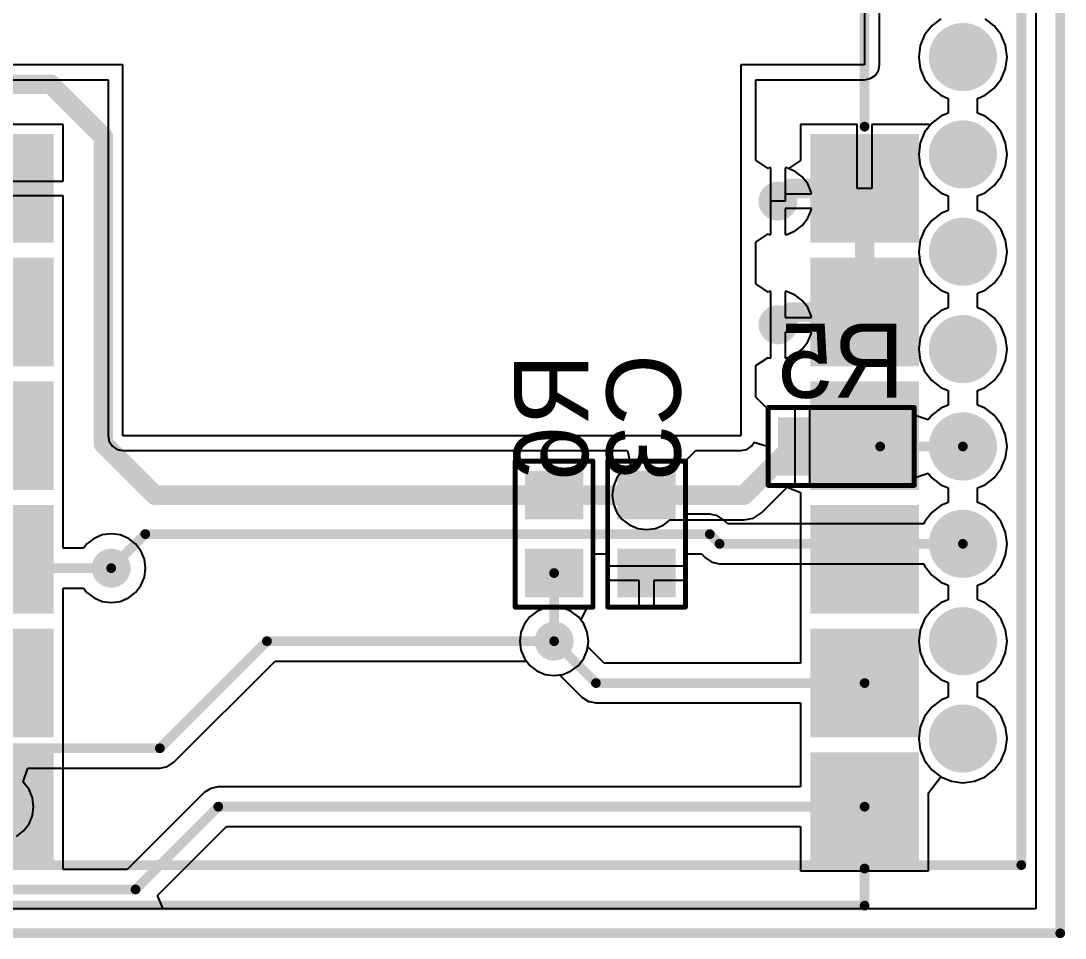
# Model space of a CAD drawing. Extents: x 30.6 to 80.8, y 30 to 60.2.
# Drawn here: x 59.34 to 80.8, y 30 to 48.84 of the extents above; entities that cross this region are included whole.
import ezdxf

# ---------------------------------------------------------------- set-up
doc = ezdxf.new("R2010")
doc.units = 0
doc.layers.get('0').update_dxf_attribs({"linetype": 'CONTINUOUS'})
for name, color, linetype in [('BOTTOMLAYER', 5, 'CONTINUOUS'), ('BOTTOMOVERLAY', 54, 'CONTINUOUS'), ('BOTTOMPASTE', 16, 'CONTINUOUS'), ('BOTTOMSOLDER', 6, 'CONTINUOUS'), ('KEEPOUTLAYER', 6, 'CONTINUOUS'), ('MULTILAYER', 9, 'CONTINUOUS'), ('PADHOLELAYER', 156, 'CONTINUOUS'), ('TOPLAYER', 1, 'CONTINUOUS'), ('TOPOVERLAY', 2, 'CONTINUOUS'), ('TOPPASTE', 8, 'CONTINUOUS'), ('TOPSOLDER', 216, 'CONTINUOUS'), ('VIAHOLELAYER', 16, 'CONTINUOUS')]:
    doc.layers.add(name, color=color, linetype=linetype)

# ---------------------------------------------------------------- blocks, each defined once
blk = doc.blocks.new('XB__________10')
at = {"layer": 'BOTTOMLAYER', "const_width": 0.599999}
for points in [[(21.7, -4, 1), (22.299999, -4, 1)], [(21.7, -6.000001, 1), (22.299999, -6.000001, 1)], [(21.7, -7.999999, 1), (22.299999, -7.999999, 1)], [(21.7, -10, 1), (22.299999, -10, 1)], [(21.7, -11.999999, 1), (22.299999, -11.999999, 1)], [(21.7, -14, 1), (22.299999, -14, 1)], [(21.7, -16.000001, 1), (22.299999, -16.000001, 1)], [(21.7, -18, 1), (22.299999, -18, 1)]]:
    blk.add_lwpolyline(points, format="xyb", close=True, dxfattribs=at)
at = {"layer": 'BOTTOMSOLDER', "const_width": 0.699999}
for points in [[(21.65, -4, 1), (22.349998, -4, 1)], [(21.65, -6.000001, 1), (22.349998, -6.000001, 1)], [(21.65, -7.999999, 1), (22.349998, -7.999999, 1)], [(21.65, -10, 1), (22.349998, -10, 1)], [(21.65, -11.999999, 1), (22.349998, -11.999999, 1)], [(21.65, -14, 1), (22.349998, -14, 1)], [(21.65, -16.000001, 1), (22.349998, -16.000001, 1)], [(21.65, -18, 1), (22.349998, -18, 1)]]:
    blk.add_lwpolyline(points, format="xyb", close=True, dxfattribs=at)
at = {"layer": 'MULTILAYER', "const_width": 0.599999}
for points in [[(21.7, -4, 1), (22.299999, -4, 1)], [(21.7, -6.000001, 1), (22.299999, -6.000001, 1)], [(21.7, -7.999999, 1), (22.299999, -7.999999, 1)], [(21.7, -10, 1), (22.299999, -10, 1)], [(21.7, -11.999999, 1), (22.299999, -11.999999, 1)], [(21.7, -14, 1), (22.299999, -14, 1)], [(21.7, -16.000001, 1), (22.299999, -16.000001, 1)], [(21.7, -18, 1), (22.299999, -18, 1)]]:
    blk.add_lwpolyline(points, format="xyb", close=True, dxfattribs=at)
at = {"layer": 'PADHOLELAYER', "const_width": 0.349999}
for points in [[(21.824998, -4, 1), (22.175, -4, 1)], [(21.824998, -6.000001, 1), (22.175, -6.000001, 1)], [(21.824998, -7.999999, 1), (22.175, -7.999999, 1)], [(21.824998, -10, 1), (22.175, -10, 1)], [(21.824998, -11.999999, 1), (22.175, -11.999999, 1)], [(21.824998, -14, 1), (22.175, -14, 1)], [(21.824998, -16.000001, 1), (22.175, -16.000001, 1)], [(21.824998, -18, 1), (22.175, -18, 1)]]:
    blk.add_lwpolyline(points, format="xyb", close=True, dxfattribs=at)
at = {"layer": 'TOPLAYER', "const_width": 0.599999}
for points in [[(21.7, -4, 1), (22.299999, -4, 1)], [(21.7, -6.000001, 1), (22.299999, -6.000001, 1)], [(21.7, -7.999999, 1), (22.299999, -7.999999, 1)], [(21.7, -10, 1), (22.299999, -10, 1)], [(21.7, -11.999999, 1), (22.299999, -11.999999, 1)], [(21.7, -14, 1), (22.299999, -14, 1)], [(21.7, -16.000001, 1), (22.299999, -16.000001, 1)], [(21.7, -18, 1), (22.299999, -18, 1)]]:
    blk.add_lwpolyline(points, format="xyb", close=True, dxfattribs=at)
at = {"layer": 'TOPOVERLAY', "const_width": 0.2}
for points in [[(23.199999, -20.599999), (23.199999, 1.000001)], [(-1.2, -20.599999), (23.199999, -20.599999)]]:
    blk.add_lwpolyline(points, dxfattribs=at)
at = {"layer": 'TOPOVERLAY', "const_width": 0.1}
blk.add_lwpolyline([(23.149999, -20.599999, 1), (23.249999, -20.599999, 1)], format="xyb", close=True, dxfattribs=at)
blk.add_lwpolyline([(23.149999, -20.599999, 1), (23.249999, -20.599999, 1)], format="xyb", close=True, dxfattribs=at)
at = {"layer": 'TOPSOLDER', "const_width": 0.699999}
for points in [[(21.65, -4, 1), (22.349998, -4, 1)], [(21.65, -6.000001, 1), (22.349998, -6.000001, 1)], [(21.65, -7.999999, 1), (22.349998, -7.999999, 1)], [(21.65, -10, 1), (22.349998, -10, 1)], [(21.65, -11.999999, 1), (22.349998, -11.999999, 1)], [(21.65, -14, 1), (22.349998, -14, 1)], [(21.65, -16.000001, 1), (22.349998, -16.000001, 1)], [(21.65, -18, 1), (22.349998, -18, 1)]]:
    blk.add_lwpolyline(points, format="xyb", close=True, dxfattribs=at)
blk = doc.blocks.new('R0603_B_11')
at = {"layer": 'BOTTOMLAYER'}
for points in [[(-0.399999, 0.499999), (-0.399999, -0.499999), (0.399999, 0.499999), (0.399999, -0.499999)], [(1.200003, 0.499999), (1.200003, -0.499999), (2.000001, 0.499999), (2.000001, -0.499999)]]:
    blk.add_solid(points, dxfattribs=at)
at = {"layer": 'BOTTOMOVERLAY', "const_width": 0.1}
for points in [[(-0.700001, 0.800001), (-0.700001, -0.800001)], [(-0.700001, 0.800001), (2.3, 0.800001)], [(2.3, 0.800001), (2.3, -0.800001)], [(-0.700001, -0.800001), (2.3, -0.800001)]]:
    blk.add_lwpolyline(points, dxfattribs=at)
at = {"layer": 'BOTTOMOVERLAY', "const_width": 0.05}
for points in [[(-0.725, 0.800001, 1), (-0.675002, 0.800001, 1)], [(-0.725, 0.800001, 1), (-0.675002, 0.800001, 1)], [(2.275002, 0.800001, 1), (2.324999, 0.800001, 1)], [(2.275002, 0.800001, 1), (2.324999, 0.800001, 1)], [(-0.725, -0.800001, 1), (-0.675002, -0.800001, 1)], [(-0.725, -0.800001, 1), (-0.675002, -0.800001, 1)], [(2.275002, -0.800001, 1), (2.324999, -0.800001, 1)], [(2.275002, -0.800001, 1), (2.324999, -0.800001, 1)]]:
    blk.add_lwpolyline(points, format="xyb", close=True, dxfattribs=at)
at = {"layer": 'BOTTOMPASTE'}
for points in [[(-0.399999, 0.499999), (-0.399999, -0.499999), (0.399999, 0.499999), (0.399999, -0.499999)], [(1.200003, 0.499999), (1.200003, -0.499999), (2.000001, 0.499999), (2.000001, -0.499999)]]:
    blk.add_solid(points, dxfattribs=at)
at = {"layer": 'BOTTOMSOLDER'}
for points in [[(-0.499999, 0.599999), (-0.499999, -0.599999), (0.499999, 0.599999), (0.499999, -0.599999)], [(1.100003, 0.599999), (1.100003, -0.599999), (2.100001, 0.599999), (2.100001, -0.599999)]]:
    blk.add_solid(points, dxfattribs=at)
blk = doc.blocks.new('R0603_B_12')
at = {"layer": 'BOTTOMLAYER'}
for points in [[(-0.399999, 0.499999), (-0.399999, -0.499999), (0.399999, 0.499999), (0.399999, -0.499999)], [(1.200003, 0.499999), (1.200003, -0.499999), (2.000001, 0.499999), (2.000001, -0.499999)]]:
    blk.add_solid(points, dxfattribs=at)
at = {"layer": 'BOTTOMOVERLAY', "const_width": 0.1}
for points in [[(-0.700001, -0.800001), (-0.700001, 0.800001)], [(-0.700001, 0.800001), (2.3, 0.800001)], [(2.3, -0.800001), (2.3, 0.800001)], [(-0.700001, -0.800001), (2.3, -0.800001)]]:
    blk.add_lwpolyline(points, dxfattribs=at)
at = {"layer": 'BOTTOMOVERLAY', "const_width": 0.05}
for points in [[(-0.725, 0.800001, 1), (-0.675002, 0.800001, 1)], [(-0.725, 0.800001, 1), (-0.675002, 0.800001, 1)], [(2.275002, 0.800001, 1), (2.324999, 0.800001, 1)], [(2.275002, 0.800001, 1), (2.324999, 0.800001, 1)], [(-0.725, -0.800001, 1), (-0.675002, -0.800001, 1)], [(-0.725, -0.800001, 1), (-0.675002, -0.800001, 1)], [(2.275002, -0.800001, 1), (2.324999, -0.800001, 1)], [(2.275002, -0.800001, 1), (2.324999, -0.800001, 1)]]:
    blk.add_lwpolyline(points, format="xyb", close=True, dxfattribs=at)
at = {"layer": 'BOTTOMPASTE'}
for points in [[(-0.399999, 0.499999), (-0.399999, -0.499999), (0.399999, 0.499999), (0.399999, -0.499999)], [(1.200003, 0.499999), (1.200003, -0.499999), (2.000001, 0.499999), (2.000001, -0.499999)]]:
    blk.add_solid(points, dxfattribs=at)
at = {"layer": 'BOTTOMSOLDER'}
for points in [[(-0.499999, 0.599999), (-0.499999, -0.599999), (0.499999, 0.599999), (0.499999, -0.599999)], [(1.100003, 0.599999), (1.100003, -0.599999), (2.100001, 0.599999), (2.100001, -0.599999)]]:
    blk.add_solid(points, dxfattribs=at)
blk = doc.blocks.new('C0603_B_28')
at = {"layer": 'BOTTOMLAYER'}
for points in [[(-0.399999, 0.499999), (-0.399999, -0.499999), (0.399999, 0.499999), (0.399999, -0.499999)], [(1.200003, 0.499999), (1.200003, -0.499999), (2.000001, 0.499999), (2.000001, -0.499999)]]:
    blk.add_solid(points, dxfattribs=at)
at = {"layer": 'BOTTOMOVERLAY', "const_width": 0.1}
for points in [[(2.3, 0.800001), (-0.700001, 0.800001)], [(-0.700001, -0.800001), (-0.700001, 0.800001)], [(2.3, -0.800001), (2.3, 0.800001)], [(2.3, -0.800001), (-0.700001, -0.800001)]]:
    blk.add_lwpolyline(points, dxfattribs=at)
at = {"layer": 'BOTTOMOVERLAY', "const_width": 0.05}
for points in [[(-0.725, 0.800001, 1), (-0.675002, 0.800001, 1)], [(-0.725, 0.800001, 1), (-0.675002, 0.800001, 1)], [(2.275002, 0.800001, 1), (2.324999, 0.800001, 1)], [(2.275002, 0.800001, 1), (2.324999, 0.800001, 1)], [(-0.725, -0.800001, 1), (-0.675002, -0.800001, 1)], [(-0.725, -0.800001, 1), (-0.675002, -0.800001, 1)], [(2.275002, -0.800001, 1), (2.324999, -0.800001, 1)], [(2.275002, -0.800001, 1), (2.324999, -0.800001, 1)]]:
    blk.add_lwpolyline(points, format="xyb", close=True, dxfattribs=at)
at = {"layer": 'BOTTOMPASTE'}
for points in [[(-0.399999, 0.499999), (-0.399999, -0.499999), (0.399999, 0.499999), (0.399999, -0.499999)], [(1.200003, 0.499999), (1.200003, -0.499999), (2.000001, 0.499999), (2.000001, -0.499999)]]:
    blk.add_solid(points, dxfattribs=at)
at = {"layer": 'BOTTOMSOLDER'}
for points in [[(-0.499999, 0.599999), (-0.499999, -0.599999), (0.499999, 0.599999), (0.499999, -0.599999)], [(1.100003, 0.599999), (1.100003, -0.599999), (2.100001, 0.599999), (2.100001, -0.599999)]]:
    blk.add_solid(points, dxfattribs=at)
blk = doc.blocks.new('MRF24J40MA_31')
at = {"layer": 'KEEPOUTLAYER'}
for p, q in [((0, 15.24), (0, 26.416)), ((0, 26.416), (17.78, 26.416)), ((17.78, 26.416), (17.78, 15.24)), ((2.54, 15.24), (0, 15.24)), ((2.54, 7.62), (2.54, 15.24)), ((17.78, 15.24), (15.24, 15.24)), ((15.24, 15.24), (15.24, 7.62)), ((15.24, 7.62), (2.54, 7.62))]:
    blk.add_line(p, q, dxfattribs=at)
at = {"layer": 'TOPLAYER'}
for points in [[(-1.016, 11.684), (1.016, 11.684), (-1.016, 13.716), (1.016, 13.716)], [(16.764, 11.684), (18.796, 11.684), (16.764, 13.716), (18.796, 13.716)], [(-1.016, 9.144), (1.016, 9.144), (-1.016, 11.176), (1.016, 11.176)], [(16.764, 9.144), (18.796, 9.144), (16.764, 11.176), (18.796, 11.176)], [(-1.016, 6.604), (1.016, 6.604), (-1.016, 8.636), (1.016, 8.636)], [(16.764, 6.604), (18.796, 6.604), (16.764, 8.636), (18.796, 8.636)], [(-1.016, 4.064), (1.016, 4.064), (-1.016, 6.096), (1.016, 6.096)], [(16.764, 4.064), (18.796, 4.064), (16.764, 6.096), (18.796, 6.096)], [(-1.016, 1.524), (1.016, 1.524), (-1.016, 3.556), (1.016, 3.556)], [(16.764, 1.524), (18.796, 1.524), (16.764, 3.556), (18.796, 3.556)], [(-1.016, -1.016), (1.016, -1.016), (-1.016, 1.016), (1.016, 1.016)], [(16.764, -1.016), (18.796, -1.016), (16.764, 1.016), (18.796, 1.016)]]:
    blk.add_solid(points, dxfattribs=at)
at = {"layer": 'TOPOVERLAY', "const_width": 0.2}
for points in [[(0, 26.924), (17.78, 26.924)], [(0, 13.97), (0, 26.924)], [(17.78, 13.97), (17.78, 26.924)], [(0, -2.032), (0, -1.27)], [(17.78, -2.032), (17.78, -1.27)], [(0, -2.032), (17.78, -2.032)]]:
    blk.add_lwpolyline(points, dxfattribs=at)
at = {"layer": 'TOPOVERLAY', "const_width": 0.1}
for points in [[(-0.05, 26.924, 1), (0.05, 26.924, 1)], [(-0.05, 26.924, 1), (0.05, 26.924, 1)], [(17.73, 26.924, 1), (17.83, 26.924, 1)], [(17.73, 26.924, 1), (17.83, 26.924, 1)], [(-0.05, 13.97, 1), (0.05, 13.97, 1)], [(17.73, 13.97, 1), (17.83, 13.97, 1)], [(-0.05, -1.27, 1), (0.05, -1.27, 1)], [(17.73, -1.27, 1), (17.83, -1.27, 1)], [(-0.05, -2.032, 1), (0.05, -2.032, 1)], [(-0.05, -2.032, 1), (0.05, -2.032, 1)], [(17.73, -2.032, 1), (17.83, -2.032, 1)], [(17.73, -2.032, 1), (17.83, -2.032, 1)]]:
    blk.add_lwpolyline(points, format="xyb", close=True, dxfattribs=at)
at = {"layer": 'TOPPASTE'}
for points in [[(-1.016, 11.684), (1.016, 11.684), (-1.016, 13.716), (1.016, 13.716)], [(16.764, 11.684), (18.796, 11.684), (16.764, 13.716), (18.796, 13.716)], [(-1.016, 9.144), (1.016, 9.144), (-1.016, 11.176), (1.016, 11.176)], [(16.764, 9.144), (18.796, 9.144), (16.764, 11.176), (18.796, 11.176)], [(-1.016, 6.604), (1.016, 6.604), (-1.016, 8.636), (1.016, 8.636)], [(16.764, 6.604), (18.796, 6.604), (16.764, 8.636), (18.796, 8.636)], [(-1.016, 4.064), (1.016, 4.064), (-1.016, 6.096), (1.016, 6.096)], [(16.764, 4.064), (18.796, 4.064), (16.764, 6.096), (18.796, 6.096)], [(-1.016, 1.524), (1.016, 1.524), (-1.016, 3.556), (1.016, 3.556)], [(16.764, 1.524), (18.796, 1.524), (16.764, 3.556), (18.796, 3.556)], [(-1.016, -1.016), (1.016, -1.016), (-1.016, 1.016), (1.016, 1.016)], [(16.764, -1.016), (18.796, -1.016), (16.764, 1.016), (18.796, 1.016)]]:
    blk.add_solid(points, dxfattribs=at)
at = {"layer": 'TOPSOLDER'}
for points in [[(-1.116, 11.584), (1.116, 11.584), (-1.116, 13.816), (1.116, 13.816)], [(16.664, 11.584), (18.896, 11.584), (16.664, 13.816), (18.896, 13.816)], [(-1.116, 9.044), (1.116, 9.044), (-1.116, 11.276), (1.116, 11.276)], [(16.664, 9.044), (18.896, 9.044), (16.664, 11.276), (18.896, 11.276)], [(-1.116, 6.504), (1.116, 6.504), (-1.116, 8.736), (1.116, 8.736)], [(16.664, 6.504), (18.896, 6.504), (16.664, 8.736), (18.896, 8.736)], [(-1.116, 3.964), (1.116, 3.964), (-1.116, 6.196), (1.116, 6.196)], [(16.664, 3.964), (18.896, 3.964), (16.664, 6.196), (18.896, 6.196)], [(-1.116, 1.424), (1.116, 1.424), (-1.116, 3.656), (1.116, 3.656)], [(16.664, 1.424), (18.896, 1.424), (16.664, 3.656), (18.896, 3.656)], [(-1.116, -1.116), (1.116, -1.116), (-1.116, 1.116), (1.116, 1.116)], [(16.664, -1.116), (18.896, -1.116), (16.664, 1.116), (18.896, 1.116)]]:
    blk.add_solid(points, dxfattribs=at)

msp = doc.modelspace()

# ---------------------------------------------------------------- linework, layer by layer
at = {"layer": 'BOTTOMLAYER'}
for p, q in [((80.2, 59.6), (80.2, 30.6)), ((76.985876, 47.940001), (76.985876, 59.116001)), ((78.058112, 48.741886), (77.913852, 48.553883)), ((78.246117, 48.886146), (78.058112, 48.741886)), ((79.341883, 48.741886), (79.153878, 48.886146)), ((79.486143, 48.553883), (79.341883, 48.741886)), ((77.913852, 48.553883), (77.823167, 48.334948)), ((79.576828, 48.334948), (79.486143, 48.553883)), ((77.823167, 48.334948), (77.792235, 48.1)), ((79.607761, 48.1), (79.576828, 48.334948)), ((77.792235, 48.1), (77.823167, 47.865053)), ((79.576828, 47.865053), (79.607761, 48.1)), ((76.962592, 47.822947), (76.985876, 47.940001)), ((77.823167, 47.865053), (77.913852, 47.646118)), ((79.486143, 47.646118), (79.576828, 47.865053)), ((74.445876, 45.979563), (74.445876, 47.634124)), ((74.445876, 47.634124), (76.679999, 47.634124)), ((76.679999, 47.634124), (76.797052, 47.657408)), ((76.797052, 47.657408), (76.896288, 47.723712)), ((76.896288, 47.723712), (76.962592, 47.822947)), ((77.913852, 47.646118), (78.058112, 47.458114)), ((79.341883, 47.458114), (79.486143, 47.646118)), ((78.058112, 47.458114), (78.246117, 47.313855)), ((79.153878, 47.313855), (79.341883, 47.458114)), ((78.246117, 47.313855), (78.400275, 47.249999)), ((78.400275, 47.249999), (78.400275, 46.95)), ((78.99972, 47.249999), (79.153878, 47.313855)), ((78.99972, 46.95), (78.99972, 47.249999)), ((78.246117, 46.886144), (78.058112, 46.741885)), ((78.400275, 46.95), (78.246117, 46.886144)), ((79.153878, 46.886144), (78.99972, 46.95)), ((79.341883, 46.741885), (79.153878, 46.886144)), ((78.058112, 46.741885), (77.913852, 46.553882)), ((79.486143, 46.553882), (79.341883, 46.741885)), ((77.913852, 46.553882), (77.823167, 46.334947)), ((79.576828, 46.334947), (79.486143, 46.553882)), ((77.823167, 46.334947), (77.792235, 46.099999)), ((79.607761, 46.099999), (79.576828, 46.334947)), ((74.695317, 45.81289), (74.445876, 45.979563)), ((77.792235, 46.099999), (77.823167, 45.865052)), ((79.576828, 45.865052), (79.607761, 46.099999)), ((74.717265, 45.821981), (74.695317, 45.81289)), ((74.75, 45.826291), (74.717265, 45.821981)), ((74.75, 45.140001), (74.75, 45.826291)), ((75.082735, 45.821981), (75.05, 45.826291)), ((75.05, 45.826291), (75.05, 45.290001)), ((75.253019, 45.751448), (75.082735, 45.821981)), ((75.399245, 45.639246), (75.253019, 45.751448)), ((77.823167, 45.865052), (77.913852, 45.646116)), ((79.486143, 45.646116), (79.576828, 45.865052)), ((75.511447, 45.493021), (75.399245, 45.639246)), ((75.58198, 45.322736), (75.511447, 45.493021)), ((77.913852, 45.646116), (78.058112, 45.458113)), ((79.341883, 45.458113), (79.486143, 45.646116)), ((75.05, 45.290001), (75.58629, 45.290001)), ((75.58629, 45.290001), (75.58198, 45.322736)), ((78.058112, 45.458113), (78.246117, 45.313854)), ((78.246117, 45.313854), (78.400272, 45.250001)), ((78.999723, 45.250001), (79.153878, 45.313854)), ((79.153878, 45.313854), (79.341883, 45.458113)), ((74.75, 44.453711), (74.75, 45.140001)), ((78.400272, 45.250001), (78.400272, 44.949999)), ((78.999723, 44.949999), (78.999723, 45.250001)), ((75.58629, 44.990001), (75.05, 44.990001)), ((75.05, 44.990001), (75.05, 44.453711)), ((75.511447, 44.786982), (75.58198, 44.957266)), ((75.58198, 44.957266), (75.58629, 44.990001)), ((78.246117, 44.886146), (78.058112, 44.741887)), ((78.400272, 44.949999), (78.246117, 44.886146)), ((79.153878, 44.886146), (78.999723, 44.949999)), ((79.341883, 44.741887), (79.153878, 44.886146)), ((75.253019, 44.528555), (75.399245, 44.640757)), ((75.399245, 44.640757), (75.511447, 44.786982)), ((78.058112, 44.741887), (77.913852, 44.553881)), ((79.486143, 44.553881), (79.341883, 44.741887)), ((74.445876, 44.30044), (74.695317, 44.467112)), ((74.695317, 44.467112), (74.717265, 44.458021)), ((74.717265, 44.458021), (74.75, 44.453711)), ((75.05, 44.453711), (75.082735, 44.458021)), ((75.082735, 44.458021), (75.253019, 44.528555)), ((77.913852, 44.553881), (77.823167, 44.334948)), ((79.576828, 44.334948), (79.486143, 44.553881)), ((74.445876, 43.439563), (74.445876, 44.30044)), ((77.823167, 44.334948), (77.792235, 44.100001)), ((79.607761, 44.100001), (79.576828, 44.334948)), ((77.792235, 44.100001), (77.823167, 43.865053)), ((79.576828, 43.865053), (79.607761, 44.100001)), ((77.823167, 43.865053), (77.913852, 43.64612)), ((79.486143, 43.64612), (79.576828, 43.865053)), ((77.913852, 43.64612), (78.058112, 43.458115)), ((79.341883, 43.458115), (79.486143, 43.64612)), ((74.695317, 43.27289), (74.445876, 43.439563)), ((78.058112, 43.458115), (78.246117, 43.313855)), ((79.153878, 43.313855), (79.341883, 43.458115)), ((74.717265, 43.281981), (74.695317, 43.27289)), ((74.75, 43.286291), (74.717265, 43.281981)), ((74.75, 42.600001), (74.75, 43.286291)), ((75.082735, 43.281981), (75.05, 43.286291)), ((75.05, 43.286291), (75.05, 42.750001)), ((75.253019, 43.211448), (75.082735, 43.281981)), ((75.399245, 43.099246), (75.253019, 43.211448)), ((78.246117, 43.313855), (78.400275, 43.25)), ((78.400275, 43.25), (78.400275, 42.95)), ((78.99972, 43.25), (79.153878, 43.313855)), ((78.99972, 42.95), (78.99972, 43.25)), ((75.511447, 42.953021), (75.399245, 43.099246)), ((75.58198, 42.782736), (75.511447, 42.953021)), ((78.400275, 42.95), (78.246117, 42.886145)), ((79.153878, 42.886145), (78.99972, 42.95)), ((75.05, 42.750001), (75.58629, 42.750001)), ((75.58629, 42.750001), (75.58198, 42.782736)), ((78.058112, 42.741886), (77.913852, 42.55388)), ((78.246117, 42.886145), (78.058112, 42.741886)), ((79.341883, 42.741886), (79.153878, 42.886145)), ((79.486143, 42.55388), (79.341883, 42.741886)), ((74.75, 41.913711), (74.75, 42.600001)), ((77.913852, 42.55388), (77.823167, 42.334947)), ((79.576828, 42.334947), (79.486143, 42.55388)), ((75.58629, 42.450001), (75.05, 42.450001)), ((75.05, 42.450001), (75.05, 41.913711)), ((75.511447, 42.246982), (75.58198, 42.417266)), ((75.58198, 42.417266), (75.58629, 42.450001)), ((77.823167, 42.334947), (77.792235, 42.1)), ((79.607761, 42.1), (79.576828, 42.334947)), ((75.253019, 41.988555), (75.399245, 42.100757)), ((75.399245, 42.100757), (75.511447, 42.246982)), ((77.792235, 42.1), (77.823167, 41.865052)), ((79.576828, 41.865052), (79.607761, 42.1)), ((74.445876, 41.76044), (74.695317, 41.927112)), ((74.695317, 41.927112), (74.717265, 41.918021)), ((74.717265, 41.918021), (74.75, 41.913711)), ((75.05, 41.913711), (75.082735, 41.918021)), ((75.082735, 41.918021), (75.253019, 41.988555)), ((77.823167, 41.865052), (77.913852, 41.646119)), ((79.486143, 41.646119), (79.576828, 41.865052)), ((74.445876, 41.112135), (74.445876, 41.76044)), ((77.913852, 41.646119), (78.058112, 41.458114)), ((79.341883, 41.458114), (79.486143, 41.646119)), ((78.058112, 41.458114), (78.246117, 41.313854)), ((79.153878, 41.313854), (79.341883, 41.458114)), ((78.246117, 41.313854), (78.400272, 41.250001)), ((78.400272, 41.250001), (78.400272, 40.949999)), ((78.999723, 41.250001), (79.153878, 41.313854)), ((78.999723, 40.949999), (78.999723, 41.250001)), ((74.658009, 40.900002), (74.445876, 41.112135)), ((74.700003, 40.900002), (74.658009, 40.900002)), ((74.700003, 40.899999), (74.700003, 40.900002)), ((75.249999, 40.899999), (74.700003, 40.899999)), ((75.249999, 40.100001), (75.249999, 40.899999)), ((76.087867, 40.899999), (75.549999, 40.899999)), ((75.549999, 40.899999), (75.549999, 40.100001)), ((76.087869, 40.899999), (76.087867, 40.900002)), ((76.087867, 40.900002), (76.087867, 40.899999)), ((76.099998, 40.900002), (76.087869, 40.899999)), ((76.2, 40.900002), (76.099998, 40.900002)), ((76.300002, 40.900002), (76.2, 40.900002)), ((76.312131, 40.899999), (76.300002, 40.900002)), ((76.312133, 40.899999), (76.312131, 40.900002)), ((76.312131, 40.900002), (76.312131, 40.899999)), ((77.7, 40.899999), (76.312133, 40.899999)), ((77.7, 40.741836), (77.7, 40.899999)), ((78.246117, 40.886146), (78.058112, 40.741887)), ((78.400272, 40.949999), (78.246117, 40.886146)), ((79.153878, 40.886146), (78.999723, 40.949999)), ((79.341883, 40.741887), (79.153878, 40.886146)), ((77.984078, 40.645405), (77.7, 40.741836)), ((78.058112, 40.741887), (77.984078, 40.645405)), ((79.486143, 40.553884), (79.341883, 40.741887)), ((79.576828, 40.334949), (79.486143, 40.553884)), ((74.356288, 40.103712), (74.412917, 40.188467)), ((74.412917, 40.188467), (74.7, 40.101385)), ((79.607761, 40.100001), (79.576828, 40.334949)), ((73.000001, 39.80199), (73.212134, 40.014124)), ((73.212134, 40.014124), (74.139999, 40.014124)), ((74.139999, 40.014124), (74.257052, 40.037408)), ((74.257052, 40.037408), (74.356288, 40.103712)), ((74.7, 40.101385), (74.7, 39.300003)), ((75.249999, 39.300003), (75.249999, 40.100001)), ((75.549999, 40.100001), (75.549999, 39.300003)), ((79.576828, 39.865054), (79.607761, 40.100001)), ((72.999999, 38.707835), (72.999999, 39.799997)), ((72.999999, 39.799997), (73.000001, 39.799997)), ((73.000001, 39.799997), (73.000001, 39.80199)), ((79.486143, 39.646118), (79.576828, 39.865054)), ((77.7, 39.458166), (77.984078, 39.554597)), ((77.984078, 39.554597), (78.058112, 39.458115)), ((79.341883, 39.458115), (79.486143, 39.646118)), ((74.7, 39.300003), (75.249999, 39.300003)), ((75.549999, 39.300003), (76.087867, 39.300003)), ((76.087867, 39.300003), (76.087869, 39.3)), ((76.087869, 39.3), (76.087869, 39.300003)), ((76.087869, 39.300003), (76.099998, 39.3)), ((76.099998, 39.3), (76.2, 39.3)), ((76.2, 39.3), (76.300002, 39.3)), ((76.300002, 39.3), (76.312131, 39.300003)), ((76.312131, 39.300003), (76.312133, 39.3)), ((76.312133, 39.3), (76.312133, 39.300003)), ((76.312133, 39.300003), (77.7, 39.300003)), ((77.7, 39.300003), (77.7, 39.458166)), ((78.058112, 39.458115), (78.246117, 39.313856)), ((78.246117, 39.313856), (78.400275, 39.25)), ((78.99972, 39.25), (79.153878, 39.313856)), ((79.153878, 39.313856), (79.341883, 39.458115)), ((78.400275, 39.25), (78.400275, 38.950001)), ((78.99972, 38.950001), (78.99972, 39.25)), ((78.246117, 38.886145), (78.058112, 38.741886)), ((78.400275, 38.950001), (78.246117, 38.886145)), ((79.153878, 38.886145), (78.99972, 38.950001)), ((79.341883, 38.741886), (79.153878, 38.886145)), ((73.499988, 38.707835), (72.999999, 38.707835)), ((73.5, 38.707837), (73.499988, 38.707835)), ((73.630178, 38.681942), (73.5, 38.707837)), ((73.656073, 38.676791), (73.630178, 38.681942)), ((73.788384, 38.588384), (73.656073, 38.676791)), ((78.058112, 38.741886), (77.913852, 38.553883)), ((79.486143, 38.553883), (79.341883, 38.741886)), ((73.868933, 38.507835), (73.788384, 38.588384)), ((77.894779, 38.507835), (73.868933, 38.507835)), ((77.913852, 38.553883), (77.894779, 38.507835)), ((79.576828, 38.334947), (79.486143, 38.553883)), ((79.607761, 38.1), (79.576828, 38.334947)), ((79.576828, 37.865053), (79.607761, 38.1)), ((71.099998, 36.800003), (71.099998, 37.892164)), ((71.099998, 37.892164), (71.400002, 37.892164)), ((71.400002, 37.892164), (71.400002, 37.649998)), ((72.999999, 37.649998), (72.999999, 37.892164)), ((72.999999, 37.892164), (73.33107, 37.892164)), ((73.33107, 37.892164), (73.411611, 37.811624)), ((73.411611, 37.811624), (73.411616, 37.811616)), ((73.411616, 37.811616), (73.543927, 37.723209)), ((79.486143, 37.646117), (79.576828, 37.865053)), ((71.400002, 37.649998), (72.999999, 37.649998)), ((73.543927, 37.723209), (73.7, 37.692165)), ((73.7, 37.692165), (77.894779, 37.692165)), ((77.894779, 37.692165), (77.913852, 37.646117)), ((77.913852, 37.646117), (78.058112, 37.458114)), ((79.341883, 37.458114), (79.486143, 37.646117)), ((72.050001, 37.349999), (71.400002, 37.349999)), ((71.400002, 37.349999), (71.400002, 36.8)), ((72.050001, 36.8), (72.050001, 37.349999)), ((72.999999, 37.349999), (72.35, 37.349999)), ((72.35, 37.349999), (72.35, 36.8)), ((72.999999, 36.8), (72.999999, 37.349999)), ((78.058112, 37.458114), (78.246117, 37.313855)), ((79.153878, 37.313855), (79.341883, 37.458114)), ((78.246117, 37.313855), (78.400275, 37.249999)), ((78.400275, 37.249999), (78.400275, 36.95)), ((78.99972, 37.249999), (79.153878, 37.313855)), ((78.99972, 36.95), (78.99972, 37.249999)), ((78.400275, 36.95), (78.246117, 36.886144)), ((79.153878, 36.886144), (78.99972, 36.95)), ((70.851657, 36.53094), (70.984344, 36.800003)), ((70.984344, 36.800003), (71.099998, 36.800003)), ((71.400002, 36.8), (72.050001, 36.8)), ((72.35, 36.8), (72.999999, 36.8)), ((78.058112, 36.741885), (77.913852, 36.553882)), ((78.246117, 36.886144), (78.058112, 36.741885)), ((79.341883, 36.741885), (79.153878, 36.886144)), ((79.486143, 36.553882), (79.341883, 36.741885)), ((70.911446, 36.453021), (70.851657, 36.53094)), ((77.913852, 36.553882), (77.823167, 36.334946)), ((79.576828, 36.334946), (79.486143, 36.553882)), ((70.981979, 36.282737), (70.911446, 36.453021)), ((71.006038, 36.100001), (70.981979, 36.282737)), ((77.823167, 36.334946), (77.792235, 36.099999)), ((79.607761, 36.099999), (79.576828, 36.334946)), ((70.981979, 35.917266), (71.006038, 36.100001)), ((77.792235, 36.099999), (77.823167, 35.865051)), ((79.576828, 35.865051), (79.607761, 36.099999)), ((70.911446, 35.746982), (70.981979, 35.917266)), ((77.823167, 35.865051), (77.913852, 35.646116)), ((79.486143, 35.646116), (79.576828, 35.865051)), ((62.488384, 33.611617), (64.568931, 35.692166)), ((64.568931, 35.692166), (69.730615, 35.692166)), ((69.730615, 35.692166), (69.800754, 35.600757)), ((70.799244, 35.600757), (70.911446, 35.746982)), ((77.913852, 35.646116), (78.058112, 35.458113)), ((79.341883, 35.458113), (79.486143, 35.646116)), ((69.800754, 35.600757), (69.94698, 35.488555)), ((69.94698, 35.488555), (70.117264, 35.418022)), ((70.117264, 35.418022), (70.299999, 35.393963)), ((70.299999, 35.393963), (70.482734, 35.418022)), ((70.482734, 35.418022), (70.653018, 35.488555)), ((70.653018, 35.488555), (70.799244, 35.600757)), ((78.058112, 35.458113), (78.246117, 35.313854)), ((79.153878, 35.313854), (79.341883, 35.458113)), ((78.246117, 35.313854), (78.400272, 35.250001)), ((78.400272, 35.250001), (78.400272, 34.949999)), ((78.999723, 35.250001), (79.153878, 35.313854)), ((78.999723, 34.949999), (78.999723, 35.250001)), ((78.246117, 34.886146), (78.058112, 34.741886)), ((78.400272, 34.949999), (78.246117, 34.886146)), ((79.153878, 34.886146), (78.999723, 34.949999)), ((79.341883, 34.741886), (79.153878, 34.886146)), ((77.913852, 34.553881), (77.823167, 34.334948)), ((78.058112, 34.741886), (77.913852, 34.553881)), ((79.486143, 34.553881), (79.341883, 34.741886)), ((79.576828, 34.334948), (79.486143, 34.553881)), ((77.823167, 34.334948), (77.792235, 34.1)), ((79.607761, 34.1), (79.576828, 34.334948)), ((77.792235, 34.1), (77.823167, 33.865053)), ((79.576828, 33.865053), (79.607761, 34.1)), ((77.823167, 33.865053), (77.913852, 33.64612)), ((79.486143, 33.64612), (79.576828, 33.865053)), ((59.387722, 33.208087), (59.484153, 33.492166)), ((59.484153, 33.492166), (62.199987, 33.492166)), ((62.199987, 33.492166), (62.2, 33.492163)), ((62.2, 33.492163), (62.330178, 33.518058)), ((62.330178, 33.518058), (62.356073, 33.52321)), ((62.356073, 33.52321), (62.488384, 33.611617)), ((62.488384, 33.611617), (62.488387, 33.611614)), ((62.488387, 33.611614), (62.488384, 33.611617)), ((77.913852, 33.64612), (78.058112, 33.458114)), ((79.341883, 33.458114), (79.486143, 33.64612)), ((78.058112, 33.458114), (78.246117, 33.313855)), ((78.246117, 33.313855), (78.46505, 33.22317)), ((78.934945, 33.22317), (79.153878, 33.313855)), ((79.153878, 33.313855), (79.341883, 33.458114)), ((59.399244, 33.199245), (59.387722, 33.208087)), ((59.511446, 33.05302), (59.399244, 33.199245)), ((59.581979, 32.882736), (59.511446, 33.05302)), ((78.46505, 33.22317), (78.699998, 33.192237)), ((78.699998, 33.192237), (78.934945, 33.22317)), ((59.606038, 32.700001), (59.581979, 32.882736)), ((59.581979, 32.517265), (59.606038, 32.700001)), ((59.511446, 32.346981), (59.581979, 32.517265)), ((59.253018, 32.088554), (59.399244, 32.200756)), ((59.399244, 32.200756), (59.511446, 32.346981)), ((80.2, 30.6), (31.199999, 30.6))]:
    msp.add_line(p, q, dxfattribs=at)
for points, const_width in [([(58.734315, 47.540001), (59.959999, 47.540001)], 0.399999), ([(59.959999, 47.540001), (61.04, 46.460001)], 0.399999), ([(61.04, 40.154316), (61.04, 46.460001)], 0.399999), ([(61.04, 40.154316), (62.094316, 39.100001)], 0.399999), ([(77.000001, 40.100001), (78.699998, 40.100001)], 0.2), ([(62.094316, 39.100001), (72.2, 39.100001)], 0.399999), ([(61.2, 37.600001), (61.899998, 38.3)], 0.2), ([(61.899998, 38.3), (73.5, 38.3)], 0.2), ([(73.5, 38.3), (73.7, 38.1)], 0.2), ([(73.7, 38.1), (78.699998, 38.1)], 0.2), ([(70.299999, 36.100001), (70.299999, 37.500001)], 0.2), ([(62.2, 33.900001), (64.400001, 36.100001)], 0.2), ([(64.400001, 36.100001), (70.299999, 36.100001)], 0.2), ([(58.4, 33.900001), (62.2, 33.900001)], 0.2)]:
    msp.add_lwpolyline(points, dxfattribs=dict(at, const_width=const_width))
for points, const_width in [([(59.86, 47.540001, 1), (60.059999, 47.540001, 1)], 0.2), ([(59.86, 47.540001, 1), (60.059999, 47.540001, 1)], 0.2), ([(60.94, 46.460001, 1), (61.14, 46.460001, 1)], 0.2), ([(60.94, 46.460001, 1), (61.14, 46.460001, 1)], 0.2), ([(74.7, 45.140001, 1), (75.1, 45.140001, 1)], 0.399999), ([(74.7, 42.600001, 1), (75.1, 42.600001, 1)], 0.399999), ([(60.94, 40.154316, 1), (61.14, 40.154316, 1)], 0.2), ([(60.94, 40.154316, 1), (61.14, 40.154316, 1)], 0.2), ([(76.950001, 40.100001, 1), (77.050001, 40.100001, 1)], 0.1), ([(78.649998, 40.100001, 1), (78.749997, 40.100001, 1)], 0.1), ([(72.000001, 39.100001, 1), (72.4, 39.100001, 1)], 0.399999), ([(61.994316, 39.100001, 1), (62.194316, 39.100001, 1)], 0.2), ([(61.994316, 39.100001, 1), (62.194316, 39.100001, 1)], 0.2), ([(72.100001, 39.100001, 1), (72.3, 39.100001, 1)], 0.2), ([(61.849998, 38.3, 1), (61.949998, 38.3, 1)], 0.1), ([(61.849998, 38.3, 1), (61.949998, 38.3, 1)], 0.1), ([(73.45, 38.3, 1), (73.55, 38.3, 1)], 0.1), ([(73.45, 38.3, 1), (73.55, 38.3, 1)], 0.1), ([(73.65, 38.1, 1), (73.75, 38.1, 1)], 0.1), ([(73.65, 38.1, 1), (73.75, 38.1, 1)], 0.1), ([(78.649998, 38.1, 1), (78.749997, 38.1, 1)], 0.1), ([(61, 37.600001, 1), (61.399999, 37.600001, 1)], 0.399999), ([(61.15, 37.600001, 1), (61.249999, 37.600001, 1)], 0.1), ([(70.249999, 37.500001, 1), (70.349999, 37.500001, 1)], 0.1), ([(70.099999, 36.100001, 1), (70.499999, 36.100001, 1)], 0.399999), ([(64.350001, 36.100001, 1), (64.450001, 36.100001, 1)], 0.1), ([(64.350001, 36.100001, 1), (64.450001, 36.100001, 1)], 0.1), ([(70.249999, 36.100001, 1), (70.349999, 36.100001, 1)], 0.1), ([(70.249999, 36.100001, 1), (70.349999, 36.100001, 1)], 0.1), ([(62.15, 33.900001, 1), (62.25, 33.900001, 1)], 0.1), ([(62.15, 33.900001, 1), (62.25, 33.900001, 1)], 0.1)]:
    msp.add_lwpolyline(points, format="xyb", close=True, dxfattribs=dict(at, const_width=const_width))
at = {"layer": 'MULTILAYER', "const_width": 0.399999}
for points in [[(74.7, 45.140001, 1), (75.1, 45.140001, 1)], [(74.7, 42.600001, 1), (75.1, 42.600001, 1)], [(72.000001, 39.100001, 1), (72.4, 39.100001, 1)], [(61, 37.600001, 1), (61.399999, 37.600001, 1)], [(70.099999, 36.100001, 1), (70.499999, 36.100001, 1)]]:
    msp.add_lwpolyline(points, format="xyb", close=True, dxfattribs=at)
at = {"layer": 'TOPLAYER'}
for p, q in [((80.2, 59.6), (80.2, 30.6)), ((76.985876, 47.940001), (76.985876, 59.116001)), ((78.058112, 48.741886), (77.913852, 48.553883)), ((78.246117, 48.886146), (78.058112, 48.741886)), ((79.341883, 48.741886), (79.153878, 48.886146)), ((79.486143, 48.553883), (79.341883, 48.741886)), ((77.913852, 48.553883), (77.823167, 48.334948)), ((79.576828, 48.334948), (79.486143, 48.553883)), ((77.823167, 48.334948), (77.792235, 48.1)), ((79.607761, 48.1), (79.576828, 48.334948)), ((77.792235, 48.1), (77.823167, 47.865053)), ((79.576828, 47.865053), (79.607761, 48.1)), ((76.962592, 47.822947), (76.985876, 47.940001)), ((77.823167, 47.865053), (77.913852, 47.646118)), ((79.486143, 47.646118), (79.576828, 47.865053)), ((58.899999, 47.634124), (61.134122, 47.634124)), ((61.134122, 47.634124), (61.134122, 40.320001)), ((74.445876, 45.979563), (74.445876, 47.634124)), ((74.445876, 47.634124), (76.679999, 47.634124)), ((76.679999, 47.634124), (76.797052, 47.657408)), ((76.797052, 47.657408), (76.896288, 47.723712)), ((76.896288, 47.723712), (76.962592, 47.822947)), ((77.913852, 47.646118), (78.058112, 47.458114)), ((79.341883, 47.458114), (79.486143, 47.646118)), ((78.058112, 47.458114), (78.246117, 47.313855)), ((79.153878, 47.313855), (79.341883, 47.458114)), ((78.246117, 47.313855), (78.400275, 47.249999)), ((78.400275, 47.249999), (78.400275, 46.95)), ((78.99972, 47.249999), (79.153878, 47.313855)), ((78.99972, 46.95), (78.99972, 47.249999)), ((78.246117, 46.886144), (78.058112, 46.741885)), ((78.400275, 46.95), (78.246117, 46.886144)), ((79.153878, 46.886144), (78.99972, 46.95)), ((79.341883, 46.741885), (79.153878, 46.886144)), ((60.215998, 46.716), (59.049999, 46.716)), ((60.215998, 45.55), (60.215998, 46.716)), ((76.529999, 46.716), (75.364, 46.716)), ((75.364, 46.716), (75.364, 45.975471)), ((76.529999, 45.400001), (76.529999, 46.716)), ((77.995993, 46.716), (76.829999, 46.716)), ((76.829999, 46.716), (76.829999, 45.400001)), ((77.995998, 46.716005), (77.995993, 46.716)), ((77.995998, 46.716003), (77.995998, 46.716005)), ((78.029519, 46.704623), (77.995998, 46.716003)), ((78.058112, 46.741885), (78.029519, 46.704623)), ((79.486143, 46.553882), (79.341883, 46.741885)), ((79.576828, 46.334947), (79.486143, 46.553882)), ((79.607761, 46.099999), (79.576828, 46.334947)), ((74.695317, 45.81289), (74.445876, 45.979563)), ((75.364, 45.975471), (75.114559, 45.808798)), ((79.576828, 45.865052), (79.607761, 46.099999)), ((74.717265, 45.821981), (74.695317, 45.81289)), ((74.75, 45.826291), (74.717265, 45.821981)), ((74.75, 45.140001), (74.75, 45.826291)), ((75.082735, 45.821981), (75.05, 45.826291)), ((75.05, 45.826291), (75.05, 45.140001)), ((75.114559, 45.808798), (75.082735, 45.821981)), ((79.486143, 45.646116), (79.576828, 45.865052)), ((59.049999, 45.55), (60.215998, 45.55)), ((79.341883, 45.458113), (79.486143, 45.646116)), ((76.829999, 45.400001), (76.529999, 45.400001)), ((78.999723, 45.250001), (79.153878, 45.313854)), ((79.153878, 45.313854), (79.341883, 45.458113)), ((60.215998, 45.250001), (58.899999, 45.250001)), ((60.215998, 44.084001), (60.215998, 45.250001)), ((75.05, 45.140001), (74.75, 45.140001)), ((78.999723, 44.949999), (78.999723, 45.250001)), ((79.153878, 44.886146), (78.999723, 44.949999)), ((79.341883, 44.741887), (79.153878, 44.886146)), ((79.486143, 44.553881), (79.341883, 44.741887)), ((79.576828, 44.334948), (79.486143, 44.553881)), ((79.607761, 44.100001), (79.576828, 44.334948)), ((60.215998, 41.544001), (60.215998, 44.084001)), ((79.576828, 43.865053), (79.607761, 44.100001)), ((79.486143, 43.64612), (79.576828, 43.865053)), ((79.341883, 43.458115), (79.486143, 43.64612)), ((79.153878, 43.313855), (79.341883, 43.458115)), ((78.99972, 43.25), (79.153878, 43.313855)), ((78.99972, 42.95), (78.99972, 43.25)), ((79.153878, 42.886145), (78.99972, 42.95)), ((79.341883, 42.741886), (79.153878, 42.886145)), ((79.486143, 42.55388), (79.341883, 42.741886)), ((79.576828, 42.334947), (79.486143, 42.55388)), ((79.607761, 42.1), (79.576828, 42.334947)), ((79.576828, 41.865052), (79.607761, 42.1)), ((79.486143, 41.646119), (79.576828, 41.865052)), ((79.341883, 41.458114), (79.486143, 41.646119)), ((60.215998, 39.004001), (60.215998, 41.544001)), ((79.153878, 41.313854), (79.341883, 41.458114)), ((78.999723, 41.250001), (79.153878, 41.313854)), ((78.999723, 40.949999), (78.999723, 41.250001)), ((79.153878, 40.886146), (78.999723, 40.949999)), ((79.341883, 40.741887), (79.153878, 40.886146)), ((79.486143, 40.553884), (79.341883, 40.741887)), ((79.576828, 40.334949), (79.486143, 40.553884)), ((61.134122, 40.320001), (61.157406, 40.202947)), ((61.157406, 40.202947), (61.22371, 40.103712)), ((79.607761, 40.100001), (79.576828, 40.334949)), ((61.22371, 40.103712), (61.322946, 40.037408)), ((61.322946, 40.037408), (61.439999, 40.014124)), ((61.439999, 40.014124), (71.808833, 40.014124)), ((71.808833, 40.014124), (71.867359, 39.719888)), ((79.576828, 39.865054), (79.607761, 40.100001)), ((71.846981, 39.711447), (71.700756, 39.599245)), ((71.867359, 39.719888), (71.846981, 39.711447)), ((79.486143, 39.646118), (79.576828, 39.865054)), ((71.700756, 39.599245), (71.588554, 39.45302)), ((79.341883, 39.458115), (79.486143, 39.646118)), ((71.518021, 39.282736), (71.493962, 39.100001)), ((71.588554, 39.45302), (71.518021, 39.282736)), ((74.560478, 38.739521), (75.086835, 39.265878)), ((75.086835, 39.265878), (75.364, 39.151072)), ((78.99972, 39.25), (79.153878, 39.313856)), ((79.153878, 39.313856), (79.341883, 39.458115)), ((71.493962, 39.100001), (71.518021, 38.917265)), ((75.364, 39.151072), (75.364, 39.004001)), ((78.99972, 38.950001), (78.99972, 39.25)), ((60.215998, 38.007836), (60.215998, 39.004001)), ((71.518021, 38.917265), (71.588554, 38.746981)), ((75.364, 39.004001), (75.364, 36.464001)), ((79.153878, 38.886145), (78.99972, 38.950001)), ((79.341883, 38.741886), (79.153878, 38.886145)), ((71.588554, 38.746981), (71.700756, 38.600756)), ((74.199999, 38.590205), (74.395089, 38.629011)), ((74.395089, 38.629011), (74.560478, 38.739521)), ((74.560478, 38.739521), (74.560481, 38.739519)), ((74.560481, 38.739519), (74.560478, 38.739521)), ((79.486143, 38.553883), (79.341883, 38.741886)), ((71.700756, 38.600756), (71.846981, 38.488554)), ((71.846981, 38.488554), (72.017265, 38.418021)), ((72.017265, 38.418021), (72.2, 38.393962)), ((72.2, 38.393962), (72.382736, 38.418021)), ((72.382736, 38.418021), (72.55302, 38.488554)), ((72.55302, 38.488554), (72.685493, 38.590205)), ((72.685493, 38.590205), (74.199999, 38.590205)), ((79.576828, 38.334947), (79.486143, 38.553883)), ((60.84698, 38.211448), (60.700755, 38.099246)), ((61.017264, 38.281981), (60.84698, 38.211448)), ((61.2, 38.30604), (61.017264, 38.281981)), ((61.382735, 38.281981), (61.2, 38.30604)), ((61.553019, 38.211448), (61.382735, 38.281981)), ((61.699244, 38.099246), (61.553019, 38.211448)), ((79.607761, 38.1), (79.576828, 38.334947)), ((60.630615, 38.007836), (60.215998, 38.007836)), ((60.700755, 38.099246), (60.630615, 38.007836)), ((61.811446, 37.95302), (61.699244, 38.099246)), ((79.576828, 37.865053), (79.607761, 38.1)), ((61.881979, 37.782736), (61.811446, 37.95302)), ((61.906038, 37.600001), (61.881979, 37.782736)), ((79.486143, 37.646117), (79.576828, 37.865053)), ((61.881979, 37.417266), (61.906038, 37.600001)), ((79.341883, 37.458114), (79.486143, 37.646117)), ((61.811446, 37.246982), (61.881979, 37.417266)), ((79.153878, 37.313855), (79.341883, 37.458114)), ((60.215998, 36.464001), (60.215998, 37.192166)), ((60.215998, 37.192166), (60.630615, 37.192166)), ((60.630615, 37.192166), (60.700755, 37.100756)), ((61.699244, 37.100756), (61.811446, 37.246982)), ((78.99972, 37.249999), (79.153878, 37.313855)), ((78.99972, 36.95), (78.99972, 37.249999)), ((60.700755, 37.100756), (60.84698, 36.988554)), ((60.84698, 36.988554), (61.017264, 36.918021)), ((61.017264, 36.918021), (61.2, 36.893962)), ((61.2, 36.893962), (61.382735, 36.918021)), ((61.382735, 36.918021), (61.553019, 36.988554)), ((61.553019, 36.988554), (61.699244, 37.100756)), ((79.153878, 36.886144), (78.99972, 36.95)), ((69.94698, 36.711448), (69.800754, 36.599246)), ((70.117264, 36.781981), (69.94698, 36.711448)), ((70.299999, 36.80604), (70.117264, 36.781981)), ((70.482734, 36.781981), (70.299999, 36.80604)), ((70.653018, 36.711448), (70.482734, 36.781981)), ((70.799244, 36.599246), (70.653018, 36.711448)), ((79.341883, 36.741885), (79.153878, 36.886144)), ((79.486143, 36.553882), (79.341883, 36.741885)), ((69.800754, 36.599246), (69.688553, 36.453021)), ((70.911446, 36.453021), (70.799244, 36.599246)), ((79.576828, 36.334946), (79.486143, 36.553882)), ((60.215998, 33.924001), (60.215998, 36.464001)), ((69.618019, 36.282737), (69.59396, 36.100001)), ((69.688553, 36.453021), (69.618019, 36.282737)), ((70.981979, 36.282737), (70.911446, 36.453021)), ((71.006038, 36.100001), (70.981979, 36.282737)), ((75.364, 36.464001), (75.364, 35.647836)), ((79.607761, 36.099999), (79.576828, 36.334946)), ((69.59396, 36.100001), (69.618019, 35.917266)), ((70.990998, 35.98577), (71.006038, 36.100001)), ((79.576828, 35.865051), (79.607761, 36.099999)), ((69.618019, 35.917266), (69.688553, 35.746982)), ((71.32893, 35.647836), (70.990998, 35.98577)), ((79.486143, 35.646116), (79.576828, 35.865051)), ((69.688553, 35.746982), (69.800754, 35.600757)), ((75.364, 35.647836), (71.32893, 35.647836)), ((79.341883, 35.458113), (79.486143, 35.646116)), ((69.800754, 35.600757), (69.94698, 35.488555)), ((69.94698, 35.488555), (70.117264, 35.418022)), ((70.117264, 35.418022), (70.299999, 35.393963)), ((70.299999, 35.393963), (70.414231, 35.409002)), ((70.414231, 35.409002), (70.871611, 34.951624)), ((79.153878, 35.313854), (79.341883, 35.458113)), ((78.999723, 35.250001), (79.153878, 35.313854)), ((78.999723, 34.949999), (78.999723, 35.250001)), ((70.871611, 34.951624), (70.871616, 34.951617)), ((70.871616, 34.951617), (71.003927, 34.863209)), ((71.003927, 34.863209), (71.029822, 34.858058)), ((71.029822, 34.858058), (71.16, 34.832163)), ((71.16, 34.832163), (71.160013, 34.832166)), ((71.160013, 34.832166), (75.364, 34.832166)), ((75.364, 34.832166), (75.364, 33.924001)), ((79.153878, 34.886146), (78.999723, 34.949999)), ((79.341883, 34.741886), (79.153878, 34.886146)), ((79.486143, 34.553881), (79.341883, 34.741886)), ((79.576828, 34.334948), (79.486143, 34.553881)), ((79.607761, 34.1), (79.576828, 34.334948)), ((60.215998, 31.407837), (60.215998, 33.924001)), ((75.364, 33.924001), (75.364, 33.107836)), ((79.576828, 33.865053), (79.607761, 34.1)), ((79.486143, 33.64612), (79.576828, 33.865053)), ((79.341883, 33.458114), (79.486143, 33.64612)), ((77.995998, 32.987887), (78.24612, 33.313855)), ((78.24612, 33.313855), (78.46505, 33.22317)), ((78.934945, 33.22317), (79.153878, 33.313855)), ((79.153878, 33.313855), (79.341883, 33.458114)), ((63.243925, 33.076792), (63.111614, 32.988385)), ((63.399998, 33.107836), (63.243925, 33.076792)), ((75.364, 33.107836), (63.399998, 33.107836)), ((78.46505, 33.22317), (78.699998, 33.192237)), ((78.699998, 33.192237), (78.934945, 33.22317)), ((63.111609, 32.988377), (61.531066, 31.407837)), ((63.111614, 32.988385), (63.111609, 32.988377)), ((77.995998, 31.384001), (77.995998, 32.987887)), ((62.15393, 30.877165), (63.568928, 32.292166)), ((63.568928, 32.292166), (75.364, 32.292166)), ((75.364, 32.292166), (75.364, 31.384001)), ((61.531066, 31.407837), (60.215998, 31.407837)), ((75.364, 31.384001), (77.995998, 31.384001)), ((62.268735, 30.6), (62.15393, 30.877165)), ((80.2, 30.6), (62.268735, 30.6))]:
    msp.add_line(p, q, dxfattribs=at)
for points, const_width in [([(80.699999, 30.100001), (80.699999, 60.100002)], 0.2), ([(74.9, 45.140001), (75.16, 45.400001)], 0.399999), ([(75.16, 45.400001), (76.679999, 45.400001)], 0.399999), ([(76.679999, 42.860001), (76.679999, 45.400001)], 0.399999), ([(74.9, 42.600001), (75.16, 42.860001)], 0.399999), ([(75.16, 42.860001), (76.679999, 42.860001)], 0.399999), ([(74.199999, 39.100001), (75.419999, 40.320001)], 0.399999), ([(75.419999, 40.320001), (76.679999, 40.320001)], 0.399999), ([(72.2, 39.100001), (74.199999, 39.100001)], 0.399999), ([(59.079999, 37.600001), (61.2, 37.600001)], 0.2), ([(70.299999, 36.100001), (71.16, 35.240001)], 0.2), ([(71.16, 35.240001), (76.679999, 35.240001)], 0.2), ([(61.699999, 31.000001), (63.399998, 32.700001)], 0.2), ([(63.399998, 32.700001), (76.679999, 32.700001)], 0.2), ([(46.9, 31.000001), (61.699999, 31.000001)], 0.2), ([(30.7, 30.100001), (80.699999, 30.100001)], 0.2)]:
    msp.add_lwpolyline(points, dxfattribs=dict(at, const_width=const_width))
for points, const_width in [([(74.7, 45.140001, 1), (75.1, 45.140001, 1)], 0.399999), ([(75.06, 45.400001, 1), (75.259999, 45.400001, 1)], 0.2), ([(75.06, 45.400001, 1), (75.259999, 45.400001, 1)], 0.2), ([(76.579999, 45.400001, 1), (76.779999, 45.400001, 1)], 0.2), ([(76.579999, 45.400001, 1), (76.779999, 45.400001, 1)], 0.2), ([(74.8, 45.140001, 1), (75, 45.140001, 1)], 0.2), ([(74.7, 42.600001, 1), (75.1, 42.600001, 1)], 0.399999), ([(75.06, 42.860001, 1), (75.259999, 42.860001, 1)], 0.2), ([(75.06, 42.860001, 1), (75.259999, 42.860001, 1)], 0.2), ([(76.579999, 42.860001, 1), (76.779999, 42.860001, 1)], 0.2), ([(76.579999, 42.860001, 1), (76.779999, 42.860001, 1)], 0.2), ([(74.8, 42.600001, 1), (75, 42.600001, 1)], 0.2), ([(75.319999, 40.320001, 1), (75.519999, 40.320001, 1)], 0.2), ([(75.319999, 40.320001, 1), (75.519999, 40.320001, 1)], 0.2), ([(76.579999, 40.320001, 1), (76.779999, 40.320001, 1)], 0.2), ([(72.000001, 39.100001, 1), (72.4, 39.100001, 1)], 0.399999), ([(72.100001, 39.100001, 1), (72.3, 39.100001, 1)], 0.2), ([(74.099999, 39.100001, 1), (74.299999, 39.100001, 1)], 0.2), ([(74.099999, 39.100001, 1), (74.299999, 39.100001, 1)], 0.2), ([(61, 37.600001, 1), (61.399999, 37.600001, 1)], 0.399999), ([(61.15, 37.600001, 1), (61.249999, 37.600001, 1)], 0.1), ([(70.099999, 36.100001, 1), (70.499999, 36.100001, 1)], 0.399999), ([(70.249999, 36.100001, 1), (70.349999, 36.100001, 1)], 0.1), ([(71.11, 35.240001, 1), (71.21, 35.240001, 1)], 0.1), ([(71.11, 35.240001, 1), (71.21, 35.240001, 1)], 0.1), ([(76.629999, 35.240001, 1), (76.729999, 35.240001, 1)], 0.1), ([(63.349998, 32.700001, 1), (63.449998, 32.700001, 1)], 0.1), ([(63.349998, 32.700001, 1), (63.449998, 32.700001, 1)], 0.1), ([(76.629999, 32.700001, 1), (76.729999, 32.700001, 1)], 0.1), ([(61.649999, 31.000001, 1), (61.749998, 31.000001, 1)], 0.1), ([(61.649999, 31.000001, 1), (61.749998, 31.000001, 1)], 0.1), ([(80.649999, 30.100001, 1), (80.749999, 30.100001, 1)], 0.1), ([(80.649999, 30.100001, 1), (80.749999, 30.100001, 1)], 0.1)]:
    msp.add_lwpolyline(points, format="xyb", close=True, dxfattribs=dict(at, const_width=const_width))
at = {"layer": 'VIAHOLELAYER', "const_width": 0.15}
for points in [[(74.825001, 45.140001, 1), (74.974999, 45.140001, 1)], [(74.825001, 42.600001, 1), (74.974999, 42.600001, 1)], [(72.125002, 39.100001, 1), (72.274999, 39.100001, 1)], [(61.125001, 37.600001, 1), (61.274998, 37.600001, 1)], [(70.225001, 36.100001, 1), (70.374998, 36.100001, 1)]]:
    msp.add_lwpolyline(points, format="xyb", close=True, dxfattribs=at)

# ---------------------------------------------------------------- block references
for name, p in [('MRF24J40MA_31', (58.899999, 32.700001)), ('XB__________10', (56.699998, 52.1))]:
    msp.add_blockref(name, p)
for name, p, rotation in [('R0603_B_12', (75.399999, 40.100001), 360), ('R0603_B_11', (70.299999, 37.500001), 90), ('C0603_B_28', (72.2, 39.100001), 270)]:
    msp.add_blockref(name, p, dxfattribs=dict(rotation=rotation))

# ---------------------------------------------------------------- texts
at = {"layer": 'BOTTOMOVERLAY', "text_generation_flag": 2}
for s, rotation, p in [('R5', 360, (77.5, 41.100002)), ('C3', 90, (72.899999, 42)), ('R6', 90, (71, 42))]:
    msp.add_text(s, height=1.524, rotation=rotation, dxfattribs=at).set_placement(p)

doc.saveas('drawing.dxf')
